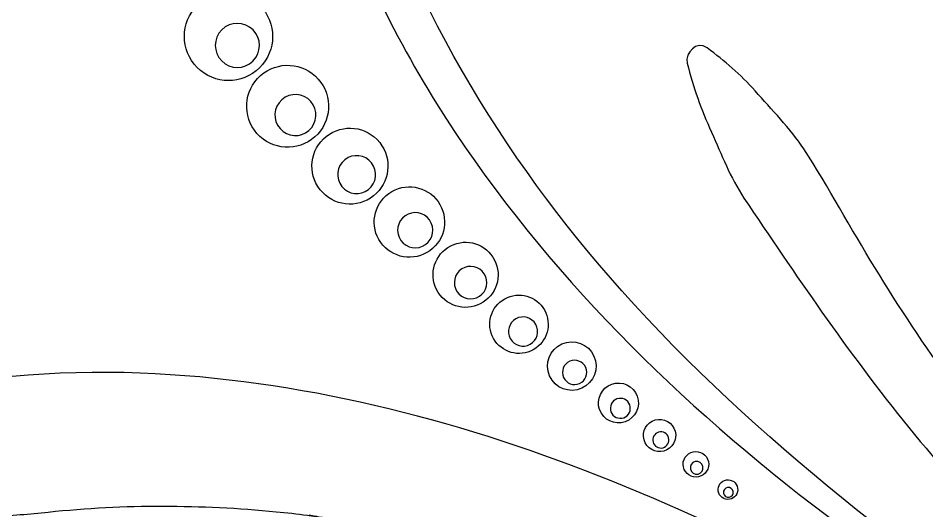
# Model space of a CAD drawing. Header units: centimetres. Extents: x -31 to 29.5, y -18.9 to 20.7.
# Drawn here: x 7.443 to 8.975, y -0.357 to 0.473 of the extents above; entities that cross this region are included whole.
import ezdxf

# ---------------------------------------------------------------- set-up
doc = ezdxf.new("R2010")
doc.units = ezdxf.units.CM
doc.header["$MEASUREMENT"] = 0
doc.layers.add('layer 1', color=7, linetype='Continuous')

msp = doc.modelspace()

# ---------------------------------------------------------------- linework, layer by layer
at = {"layer": 'layer 1', "color": 1, "lineweight": 9}
msp.add_open_spline([(-30.26199, 20.36777), (-30.26199, 20.36777), (12.02372, 20.36777), (12.02372, 20.36777), (12.02372, 20.36777), (12.19558, 20.36777), (12.33619, 20.22717), (12.33619, 20.05532), (12.33619, 20.05532), (12.33619, 20.05532), (12.33619, -2.51093), (12.33619, -2.51093), (12.33619, -2.51093), (12.33619, -2.68281), (12.19558, -2.82339), (12.02372, -2.82339), (12.02372, -2.82339), (12.02372, -2.82339), (-30.26199, -2.82339), (-30.26199, -2.82339), (-30.26199, -2.82339), (-30.43385, -2.82339), (-30.57445, -2.68281), (-30.57445, -2.51093), (-30.57445, -2.51093), (-30.57445, -2.51093), (-30.57445, 20.05532), (-30.57445, 20.05532), (-30.57445, 20.05532), (-30.57445, 20.22717), (-30.43385, 20.36777), (-30.26199, 20.36777)], degree=3, knots=[0, 0, 0, 0, 0.1111111, 0.1111111, 0.1111111, 0.1111111, 0.2222222, 0.2222222, 0.2222222, 0.2222222, 0.3333333, 0.3333333, 0.3333333, 0.3333333, 0.4444444, 0.4444444, 0.4444444, 0.4444444, 0.5555556, 0.5555556, 0.5555556, 0.5555556, 0.6666667, 0.6666667, 0.6666667, 0.6666667, 0.7777778, 0.7777778, 0.7777778, 0.7777778, 1, 1, 1, 1], dxfattribs=at)
at = {"layer": 'layer 1', "color": 250}
for points, knots in [([(9.67466, -0.9614), (9.53927, -0.84909), (9.3871, -0.75524), (9.23958, -0.65999), (9.23958, -0.65999), (9.09253, -0.56504), (8.94531, -0.47019), (8.80555, -0.36464), (8.80555, -0.36464), (8.55921, -0.1786), (8.3318, 0.04438), (8.1638, 0.30461), (8.1638, 0.30461), (8.08034, 0.43399), (8.01229, 0.57488), (7.95903, 0.72448), (7.95903, 0.72448), (7.91116, 0.85894), (7.87826, 0.99711), (7.87875, 1.14586), (7.87875, 1.14586), (7.87922, 1.28222), (7.90885, 1.42299), (7.98581, 1.55072), (7.98581, 1.55072), (8.05519, 1.66579), (8.17791, 1.77344), (8.33454, 1.82532), (8.33454, 1.82532), (8.45854, 1.86628), (8.61825, 1.87316), (8.76911, 1.80948), (8.76911, 1.80948), (8.89368, 1.75687), (9.02363, 1.6524), (9.07649, 1.47663), (9.07649, 1.47663), (9.09832, 1.40367), (9.10432, 1.31336), (9.07828, 1.22174), (9.07828, 1.22174), (9.05598, 1.14312), (9.0078, 1.06284), (8.94069, 1.00288), (8.94069, 1.00288), (8.89231, 0.95967), (8.83829, 0.92587), (8.77171, 0.90484), (8.77171, 0.90484), (8.72424, 0.88985), (8.66146, 0.87488), (8.57081, 0.90391), (8.57081, 0.90391), (8.48875, 0.93024), (8.34456, 1.04047), (8.34227, 1.21256), (8.34227, 1.21256), (8.34125, 1.28977), (8.37289, 1.37456), (8.43322, 1.43027), (8.43322, 1.43027), (8.486, 1.47912), (8.55884, 1.50351), (8.62413, 1.49827), (8.62413, 1.49827), (8.68271, 1.49352), (8.74167, 1.46432), (8.77962, 1.4168), (8.77962, 1.4168), (8.80789, 1.38147), (8.82393, 1.33655), (8.82669, 1.29241), (8.82669, 1.29241), (8.82845, 1.26555), (8.824, 1.24022), (8.82473, 1.2169), (8.82473, 1.2169), (8.82509, 1.2077), (8.83347, 1.19617), (8.84234, 1.19647), (8.84234, 1.19647), (8.84516, 1.1968), (8.81523, 1.16248), (8.8105, 1.161), (8.8105, 1.161), (8.79795, 1.15739), (8.77724, 1.15581), (8.77383, 1.16677), (8.77383, 1.16677), (8.76879, 1.18229), (8.78231, 1.2002), (8.78924, 1.2198), (8.78924, 1.2198), (8.80251, 1.25778), (8.80766, 1.30365), (8.79263, 1.34879), (8.79263, 1.34879), (8.77205, 1.41098), (8.7127, 1.46451), (8.64064, 1.47782), (8.64064, 1.47782), (8.48746, 1.50593), (8.35045, 1.32714), (8.36083, 1.1972), (8.36083, 1.1972), (8.37313, 1.0431), (8.49827, 0.96179), (8.5549, 0.94376), (8.5549, 0.94376), (8.62794, 0.92051), (8.69043, 0.92613), (8.74907, 0.94043), (8.74907, 0.94043), (8.83378, 0.96112), (8.91077, 1.01042), (8.96395, 1.07232), (8.96395, 1.07232), (9.0339, 1.15389), (9.05726, 1.24705), (9.05888, 1.32537), (9.05888, 1.32537), (9.06088, 1.41943), (9.03151, 1.50245), (8.99248, 1.56598), (8.99248, 1.56598), (8.88927, 1.73375), (8.71455, 1.7998), (8.57076, 1.80638), (8.57076, 1.80638), (8.39614, 1.81424), (8.24453, 1.7403), (8.1483, 1.64964), (8.1483, 1.64964), (7.89756, 1.41315), (7.92672, 1.08145), (8.00473, 0.81921), (8.00473, 0.81921), (8.099, 0.50272), (8.2573, 0.24179), (8.46039, 0.01388), (8.46039, 0.01388), (8.68819, -0.24158), (8.96092, -0.4432), (9.24044, -0.63787), (9.24044, -0.63787), (9.38902, -0.74134), (9.53335, -0.84838), (9.67507, -0.96099), (9.67507, -0.96099), (9.67536, -0.96122), (9.67494, -0.96164), (9.67466, -0.9614)], [0, 0, 0, 0, 0.025641, 0.025641, 0.025641, 0.025641, 0.0512821, 0.0512821, 0.0512821, 0.0512821, 0.0769231, 0.0769231, 0.0769231, 0.0769231, 0.1025641, 0.1025641, 0.1025641, 0.1025641, 0.1282051, 0.1282051, 0.1282051, 0.1282051, 0.1538462, 0.1538462, 0.1538462, 0.1538462, 0.1794872, 0.1794872, 0.1794872, 0.1794872, 0.2051282, 0.2051282, 0.2051282, 0.2051282, 0.2307692, 0.2307692, 0.2307692, 0.2307692, 0.2564103, 0.2564103, 0.2564103, 0.2564103, 0.2820513, 0.2820513, 0.2820513, 0.2820513, 0.3076923, 0.3076923, 0.3076923, 0.3076923, 0.3333333, 0.3333333, 0.3333333, 0.3333333, 0.3589744, 0.3589744, 0.3589744, 0.3589744, 0.3846154, 0.3846154, 0.3846154, 0.3846154, 0.4102564, 0.4102564, 0.4102564, 0.4102564, 0.4358974, 0.4358974, 0.4358974, 0.4358974, 0.4615385, 0.4615385, 0.4615385, 0.4615385, 0.4871795, 0.4871795, 0.4871795, 0.4871795, 0.5128205, 0.5128205, 0.5128205, 0.5128205, 0.5384615, 0.5384615, 0.5384615, 0.5384615, 0.5641026, 0.5641026, 0.5641026, 0.5641026, 0.5897436, 0.5897436, 0.5897436, 0.5897436, 0.6153846, 0.6153846, 0.6153846, 0.6153846, 0.6410256, 0.6410256, 0.6410256, 0.6410256, 0.6666667, 0.6666667, 0.6666667, 0.6666667, 0.6923077, 0.6923077, 0.6923077, 0.6923077, 0.7179487, 0.7179487, 0.7179487, 0.7179487, 0.7435897, 0.7435897, 0.7435897, 0.7435897, 0.7692308, 0.7692308, 0.7692308, 0.7692308, 0.7948718, 0.7948718, 0.7948718, 0.7948718, 0.8205128, 0.8205128, 0.8205128, 0.8205128, 0.8461538, 0.8461538, 0.8461538, 0.8461538, 0.8717949, 0.8717949, 0.8717949, 0.8717949, 0.8974359, 0.8974359, 0.8974359, 0.8974359, 0.9230769, 0.9230769, 0.9230769, 0.9230769, 0.9487179, 0.9487179, 0.9487179, 0.9487179, 1, 1, 1, 1]), ([(7.85018, 0.4946), (7.82126, 0.52373), (7.77418, 0.52391), (7.74505, 0.49497), (7.74505, 0.49497), (7.71591, 0.46605), (7.71574, 0.41898), (7.74466, 0.38986), (7.74466, 0.38986), (7.77359, 0.36071), (7.82065, 0.36053), (7.84979, 0.38946), (7.84979, 0.38946), (7.87893, 0.41839), (7.87911, 0.46545), (7.85018, 0.4946)], [0, 0, 0, 0, 0.2, 0.2, 0.2, 0.2, 0.4, 0.4, 0.4, 0.4, 0.6, 0.6, 0.6, 0.6, 1, 1, 1, 1]), ([(7.83877, 0.45334), (7.83877, 0.45334), (7.83877, 0.45334), (7.83877, 0.45334), (7.83877, 0.45334), (7.85323, 0.43876), (7.85314, 0.41524), (7.83857, 0.40077), (7.83857, 0.40077), (7.82401, 0.3863), (7.80047, 0.38639), (7.78601, 0.40096), (7.78601, 0.40096), (7.77154, 0.41552), (7.77163, 0.43906), (7.7862, 0.45353), (7.7862, 0.45353), (7.80076, 0.468), (7.8243, 0.4679), (7.83877, 0.45334)], [0, 0, 0, 0, 0.1666667, 0.1666667, 0.1666667, 0.1666667, 0.3333333, 0.3333333, 0.3333333, 0.3333333, 0.5, 0.5, 0.5, 0.5, 0.6666667, 0.6666667, 0.6666667, 0.6666667, 1, 1, 1, 1]), ([(9.86142, -1.01106), (9.58706, -0.83923), (9.34162, -0.61924), (9.10829, -0.39603), (9.10829, -0.39603), (8.9911, -0.28392), (8.89143, -0.15425), (8.79789, -0.02223), (8.79789, -0.02223), (8.753, 0.04114), (8.70972, 0.10564), (8.66634, 0.17004), (8.66634, 0.17004), (8.64319, 0.20441), (8.62861, 0.24321), (8.6117, 0.28095), (8.6117, 0.28095), (8.5943, 0.31974), (8.58076, 0.3559), (8.57068, 0.3972), (8.57068, 0.3972), (8.56637, 0.41487), (8.58707, 0.43571), (8.60422, 0.42299), (8.60422, 0.42299), (8.63439, 0.40062), (8.66028, 0.37869), (8.68515, 0.35044), (8.68515, 0.35044), (8.71293, 0.31889), (8.74417, 0.28788), (8.76719, 0.25264), (8.76719, 0.25264), (8.80951, 0.18787), (8.8462, 0.11894), (8.88681, 0.05303), (8.88681, 0.05303), (8.9692, -0.08065), (9.05903, -0.2084), (9.16206, -0.32706), (9.16206, -0.32706), (9.267, -0.4479), (9.37883, -0.56416), (9.49184, -0.67743), (9.49184, -0.67743), (9.60885, -0.79473), (9.73187, -0.90626), (9.86471, -1.00544), (9.86471, -1.00544), (9.86799, -1.00787), (9.86507, -1.01335), (9.86142, -1.01106)], [0, 0, 0, 0, 0.0714286, 0.0714286, 0.0714286, 0.0714286, 0.1428571, 0.1428571, 0.1428571, 0.1428571, 0.2142857, 0.2142857, 0.2142857, 0.2142857, 0.2857143, 0.2857143, 0.2857143, 0.2857143, 0.3571429, 0.3571429, 0.3571429, 0.3571429, 0.4285714, 0.4285714, 0.4285714, 0.4285714, 0.5, 0.5, 0.5, 0.5, 0.5714286, 0.5714286, 0.5714286, 0.5714286, 0.6428571, 0.6428571, 0.6428571, 0.6428571, 0.7142857, 0.7142857, 0.7142857, 0.7142857, 0.7857143, 0.7857143, 0.7857143, 0.7857143, 0.8571429, 0.8571429, 0.8571429, 0.8571429, 1, 1, 1, 1]), ([(7.94885, 0.37036), (7.92358, 0.3989), (7.87994, 0.40156), (7.8514, 0.3763), (7.8514, 0.3763), (7.82284, 0.35102), (7.82018, 0.30738), (7.84546, 0.27884), (7.84546, 0.27884), (7.87073, 0.25028), (7.91436, 0.24762), (7.94291, 0.2729), (7.94291, 0.2729), (7.97146, 0.29818), (7.97412, 0.34181), (7.94885, 0.37036)], [0, 0, 0, 0, 0.2, 0.2, 0.2, 0.2, 0.4, 0.4, 0.4, 0.4, 0.6, 0.6, 0.6, 0.6, 1, 1, 1, 1]), ([(7.93608, 0.33271), (7.93608, 0.33271), (7.93608, 0.33271), (7.93608, 0.33271), (7.93608, 0.33271), (7.94871, 0.31843), (7.94738, 0.29662), (7.93311, 0.28398), (7.93311, 0.28398), (7.91884, 0.27135), (7.89701, 0.27267), (7.88438, 0.28695), (7.88438, 0.28695), (7.87174, 0.30122), (7.87307, 0.32304), (7.88735, 0.33568), (7.88735, 0.33568), (7.90162, 0.34831), (7.92344, 0.34699), (7.93608, 0.33271)], [0, 0, 0, 0, 0.1666667, 0.1666667, 0.1666667, 0.1666667, 0.3333333, 0.3333333, 0.3333333, 0.3333333, 0.5, 0.5, 0.5, 0.5, 0.6666667, 0.6666667, 0.6666667, 0.6666667, 1, 1, 1, 1]), ([(8.0523, 0.26355), (8.03032, 0.29125), (7.99004, 0.2959), (7.96233, 0.27392), (7.96233, 0.27392), (7.93462, 0.25194), (7.92998, 0.21166), (7.95196, 0.18397), (7.95196, 0.18397), (7.97394, 0.15625), (8.01421, 0.15161), (8.04192, 0.17358), (8.04192, 0.17358), (8.06962, 0.19556), (8.07428, 0.23584), (8.0523, 0.26355)], [0, 0, 0, 0, 0.2, 0.2, 0.2, 0.2, 0.4, 0.4, 0.4, 0.4, 0.6, 0.6, 0.6, 0.6, 1, 1, 1, 1]), ([(8.03858, 0.22932), (8.03858, 0.22932), (8.03858, 0.22932), (8.03858, 0.22932), (8.03858, 0.22932), (8.04957, 0.21546), (8.04725, 0.19533), (8.03339, 0.18434), (8.03339, 0.18434), (8.01954, 0.17335), (7.9994, 0.17567), (7.98841, 0.18953), (7.98841, 0.18953), (7.97743, 0.20338), (7.97975, 0.22352), (7.9936, 0.23451), (7.9936, 0.23451), (8.00745, 0.24549), (8.02759, 0.24317), (8.03858, 0.22932)], [0, 0, 0, 0, 0.1666667, 0.1666667, 0.1666667, 0.1666667, 0.3333333, 0.3333333, 0.3333333, 0.3333333, 0.5, 0.5, 0.5, 0.5, 0.6666667, 0.6666667, 0.6666667, 0.6666667, 1, 1, 1, 1]), ([(8.15067, 0.16403), (8.13166, 0.19069), (8.09462, 0.19688), (8.06795, 0.17786), (8.06795, 0.17786), (8.04129, 0.15885), (8.03509, 0.12181), (8.05411, 0.09515), (8.05411, 0.09515), (8.07313, 0.06848), (8.11017, 0.06228), (8.13683, 0.0813), (8.13683, 0.0813), (8.1635, 0.10032), (8.1697, 0.13737), (8.15067, 0.16403)], [0, 0, 0, 0, 0.2, 0.2, 0.2, 0.2, 0.4, 0.4, 0.4, 0.4, 0.6, 0.6, 0.6, 0.6, 1, 1, 1, 1]), ([(8.13638, 0.133), (8.13638, 0.133), (8.13638, 0.133), (8.13638, 0.133), (8.13638, 0.133), (8.14589, 0.11968), (8.14279, 0.10116), (8.12945, 0.09165), (8.12945, 0.09165), (8.11612, 0.08214), (8.0976, 0.08524), (8.08809, 0.09857), (8.08809, 0.09857), (8.07858, 0.1119), (8.08168, 0.13042), (8.09501, 0.13993), (8.09501, 0.13993), (8.10835, 0.14944), (8.12686, 0.14634), (8.13638, 0.133)], [0, 0, 0, 0, 0.1666667, 0.1666667, 0.1666667, 0.1666667, 0.3333333, 0.3333333, 0.3333333, 0.3333333, 0.5, 0.5, 0.5, 0.5, 0.6666667, 0.6666667, 0.6666667, 0.6666667, 1, 1, 1, 1]), ([(8.24322, 0.0703), (8.22684, 0.09579), (8.1929, 0.10316), (8.16743, 0.08677), (8.16743, 0.08677), (8.14195, 0.0704), (8.13458, 0.03646), (8.15096, 0.01099), (8.15096, 0.01099), (8.16734, -0.01449), (8.20128, -0.02187), (8.22675, -0.00548), (8.22675, -0.00548), (8.25223, 0.0109), (8.2596, 0.04484), (8.24322, 0.0703)], [0, 0, 0, 0, 0.2, 0.2, 0.2, 0.2, 0.4, 0.4, 0.4, 0.4, 0.6, 0.6, 0.6, 0.6, 1, 1, 1, 1]), ([(8.22863, 0.04229), (8.22863, 0.04229), (8.22863, 0.04229), (8.22863, 0.04229), (8.22863, 0.04229), (8.23682, 0.02956), (8.23313, 0.01259), (8.2204, 0.00439), (8.2204, 0.00439), (8.20766, -0.00378), (8.19069, -0.0001), (8.1825, 0.01263), (8.1825, 0.01263), (8.17431, 0.02537), (8.178, 0.04235), (8.19074, 0.05054), (8.19074, 0.05054), (8.20347, 0.05872), (8.22044, 0.05503), (8.22863, 0.04229)], [0, 0, 0, 0, 0.1666667, 0.1666667, 0.1666667, 0.1666667, 0.3333333, 0.3333333, 0.3333333, 0.3333333, 0.5, 0.5, 0.5, 0.5, 0.6666667, 0.6666667, 0.6666667, 0.6666667, 1, 1, 1, 1]), ([(8.33001, -0.01866), (8.31675, 0.00503), (8.28677, 0.0135), (8.26308, 0.00022), (8.26308, 0.00022), (8.23937, -0.01305), (8.23092, -0.04301), (8.24419, -0.06671), (8.24419, -0.06671), (8.25746, -0.09041), (8.28743, -0.09887), (8.31113, -0.0856), (8.31113, -0.0856), (8.33483, -0.07234), (8.34328, -0.04236), (8.33001, -0.01866)], [0, 0, 0, 0, 0.2, 0.2, 0.2, 0.2, 0.4, 0.4, 0.4, 0.4, 0.6, 0.6, 0.6, 0.6, 1, 1, 1, 1]), ([(8.31542, -0.04294), (8.31542, -0.04294), (8.31542, -0.04294), (8.31542, -0.04294), (8.31542, -0.04294), (8.32205, -0.05479), (8.31783, -0.06977), (8.30598, -0.07641), (8.30598, -0.07641), (8.29413, -0.08304), (8.27914, -0.07882), (8.27251, -0.06697), (8.27251, -0.06697), (8.26587, -0.05511), (8.27011, -0.04012), (8.28195, -0.03349), (8.28195, -0.03349), (8.2938, -0.02686), (8.30879, -0.03109), (8.31542, -0.04294)], [0, 0, 0, 0, 0.1666667, 0.1666667, 0.1666667, 0.1666667, 0.3333333, 0.3333333, 0.3333333, 0.3333333, 0.5, 0.5, 0.5, 0.5, 0.6666667, 0.6666667, 0.6666667, 0.6666667, 1, 1, 1, 1]), ([(8.41351, -0.09639), (8.40426, -0.07576), (8.38004, -0.06654), (8.35942, -0.07578), (8.35942, -0.07578), (8.33878, -0.08503), (8.32956, -0.10925), (8.33881, -0.12987), (8.33881, -0.12987), (8.34806, -0.1505), (8.37227, -0.15973), (8.39289, -0.15048), (8.39289, -0.15048), (8.41352, -0.14123), (8.42275, -0.11701), (8.41351, -0.09639)], [0, 0, 0, 0, 0.2, 0.2, 0.2, 0.2, 0.4, 0.4, 0.4, 0.4, 0.6, 0.6, 0.6, 0.6, 1, 1, 1, 1]), ([(8.39961, -0.11543), (8.39961, -0.11543), (8.39961, -0.11543), (8.39961, -0.11543), (8.39961, -0.11543), (8.40424, -0.12575), (8.39962, -0.13786), (8.38931, -0.14248), (8.38931, -0.14248), (8.379, -0.14709), (8.36689, -0.14248), (8.36227, -0.13217), (8.36227, -0.13217), (8.35765, -0.12186), (8.36225, -0.10975), (8.37257, -0.10513), (8.37257, -0.10513), (8.38288, -0.1005), (8.39499, -0.10512), (8.39961, -0.11543)], [0, 0, 0, 0, 0.1666667, 0.1666667, 0.1666667, 0.1666667, 0.3333333, 0.3333333, 0.3333333, 0.3333333, 0.5, 0.5, 0.5, 0.5, 0.6666667, 0.6666667, 0.6666667, 0.6666667, 1, 1, 1, 1]), ([(10.94515, -1.65547), (10.81995, -1.62085), (10.69628, -1.58668), (10.57444, -1.54099), (10.57444, -1.54099), (10.45141, -1.49485), (10.33102, -1.44181), (10.21245, -1.38527), (10.21245, -1.38527), (9.96669, -1.2681), (9.72931, -1.13427), (9.49156, -1.00184), (9.49156, -1.00184), (9.25474, -0.86993), (9.0172, -0.73862), (8.77072, -0.62539), (8.77072, -0.62539), (8.70735, -0.59629), (8.65644, -0.57426), (8.60026, -0.55146), (8.60026, -0.55146), (8.54003, -0.52702), (8.47913, -0.50424), (8.41765, -0.4831), (8.41765, -0.4831), (8.2964, -0.44141), (8.17246, -0.40742), (8.04653, -0.38324), (8.04653, -0.38324), (8.01648, -0.37748), (7.98631, -0.37246), (7.95606, -0.36791), (7.95606, -0.36791), (7.9485, -0.36677), (7.94092, -0.3657), (7.93336, -0.36465), (7.93336, -0.36465), (7.96181, -0.36863), (7.93581, -0.36504), (7.93052, -0.36438), (7.93052, -0.36438), (7.91295, -0.36217), (7.89533, -0.36029), (7.8777, -0.35853), (7.8777, -0.35853), (7.81439, -0.35224), (7.75079, -0.34927), (7.68718, -0.34912), (7.68718, -0.34912), (7.62251, -0.34898), (7.55786, -0.35254), (7.49352, -0.35908), (7.49352, -0.35908), (7.46214, -0.36227), (7.4307, -0.36465), (7.39936, -0.36833), (7.39936, -0.36833), (7.39257, -0.36913), (7.3647, -0.37283), (7.39886, -0.36821), (7.39886, -0.36821), (7.39093, -0.36928), (7.38301, -0.37045), (7.37509, -0.37163), (7.37509, -0.37163), (7.35648, -0.37439), (7.33794, -0.37755), (7.31942, -0.38088), (7.31942, -0.38088), (7.18024, -0.40586), (7.04431, -0.44763), (6.9137, -0.50151), (6.9137, -0.50151), (6.94175, -0.48993), (6.91538, -0.50099), (6.91033, -0.50323), (6.91033, -0.50323), (6.90277, -0.50659), (6.89529, -0.51009), (6.8878, -0.5136), (6.8878, -0.5136), (6.87302, -0.52052), (6.85845, -0.52789), (6.84396, -0.5354), (6.84396, -0.5354), (6.81338, -0.55127), (6.78367, -0.56878), (6.75464, -0.58733), (6.75464, -0.58733), (6.74157, -0.59569), (6.72876, -0.60445), (6.71606, -0.61335), (6.71606, -0.61335), (6.70976, -0.61775), (6.70357, -0.62229), (6.69739, -0.62682), (6.69739, -0.62682), (6.69255, -0.63037), (6.67141, -0.64667), (6.69598, -0.62763), (6.69598, -0.62763), (6.67037, -0.64754), (6.6459, -0.66888), (6.6223, -0.69111), (6.6223, -0.69111), (6.60103, -0.71113), (6.58081, -0.73225), (6.56144, -0.75412), (6.56144, -0.75412), (6.55187, -0.76487), (6.54267, -0.77593), (6.5336, -0.78709), (6.5336, -0.78709), (6.52957, -0.79201), (6.51425, -0.81221), (6.53344, -0.78702), (6.53344, -0.78702), (6.52769, -0.79457), (6.52213, -0.80224), (6.5166, -0.80993), (6.5166, -0.80993), (6.48279, -0.85701), (6.45217, -0.90745), (6.42588, -0.95914), (6.42588, -0.95914), (6.41975, -0.97147), (6.41374, -0.98386), (6.40811, -0.99644), (6.40811, -0.99644), (6.4057, -1.00181), (6.39639, -1.02419), (6.40778, -0.9968), (6.40778, -0.9968), (6.40511, -1.00318), (6.40261, -1.00963), (6.40009, -1.01607), (6.40009, -1.01607), (6.38929, -1.04392), (6.38006, -1.0724), (6.37194, -1.10123), (6.37194, -1.10123), (6.36462, -1.1278), (6.35855, -1.15479), (6.35343, -1.18202), (6.35343, -1.18202), (6.35209, -1.18882), (6.35112, -1.1957), (6.34992, -1.20254), (6.34992, -1.20254), (6.34608, -1.22642), (6.35274, -1.18064), (6.34951, -1.20477), (6.34951, -1.20477), (6.34734, -1.22106), (6.34586, -1.23748), (6.34442, -1.25395), (6.34442, -1.25395), (6.33962, -1.31349), (6.34072, -1.37443), (6.34666, -1.43604), (6.34666, -1.43604), (6.34906, -1.46142), (6.34434, -1.41681), (6.34744, -1.44235), (6.34744, -1.44235), (6.34839, -1.45001), (6.34949, -1.45769), (6.35059, -1.46539), (6.35059, -1.46539), (6.35287, -1.4809), (6.35561, -1.49648), (6.35848, -1.51214), (6.35848, -1.51214), (6.36497, -1.54668), (6.37333, -1.58164), (6.38345, -1.61679), (6.38345, -1.61679), (6.40458, -1.69091), (6.42509, -1.74309), (6.46604, -1.8199), (6.46604, -1.8199), (6.50573, -1.89431), (6.55736, -1.96776), (6.62274, -2.03279), (6.62274, -2.03279), (6.69138, -2.10084), (6.77323, -2.15792), (6.86744, -2.19452), (6.86744, -2.19452), (6.9518, -2.22736), (7.04504, -2.24403), (7.14473, -2.23467), (7.14473, -2.23467), (7.22261, -2.22731), (7.30508, -2.20427), (7.3831, -2.15256), (7.3831, -2.15256), (7.44665, -2.11041), (7.51593, -2.04517), (7.55713, -1.93511), (7.55713, -1.93511), (7.58852, -1.85078), (7.60292, -1.72955), (7.55145, -1.61028), (7.55145, -1.61028), (7.50972, -1.51405), (7.40694, -1.38022), (7.21223, -1.38508), (7.21223, -1.38508), (7.06298, -1.3891), (6.86148, -1.57054), (6.93188, -1.75394), (6.93188, -1.75394), (6.97098, -1.85502), (7.09642, -1.91681), (7.19053, -1.87787), (7.19053, -1.87787), (7.27197, -1.84389), (7.29823, -1.74768), (7.28368, -1.69208), (7.28368, -1.69208), (7.2774, -1.66807), (7.27496, -1.65487), (7.28159, -1.65472), (7.28159, -1.65472), (7.29098, -1.65463), (7.32392, -1.74719), (7.31816, -1.7689), (7.31816, -1.7689), (7.30453, -1.82082), (7.2462, -1.88787), (7.19447, -1.90511), (7.19447, -1.90511), (7.12023, -1.93008), (7.02512, -1.90837), (6.96388, -1.84444), (6.96388, -1.84444), (6.83422, -1.70876), (6.92666, -1.46167), (7.07805, -1.39104), (7.07805, -1.39104), (7.25015, -1.3111), (7.41746, -1.38985), (7.50271, -1.47271), (7.50271, -1.47271), (7.59786, -1.5653), (7.63115, -1.68238), (7.63443, -1.77429), (7.63443, -1.77429), (7.6388, -1.90117), (7.59495, -2.00635), (7.54097, -2.08311), (7.54097, -2.08311), (7.47831, -2.17234), (7.39593, -2.23144), (7.3176, -2.26618), (7.3176, -2.26618), (7.14066, -2.34473), (6.9727, -2.31565), (6.83176, -2.26075), (6.83176, -2.26075), (6.49928, -2.13097), (6.30927, -1.83464), (6.21772, -1.56583), (6.21772, -1.56583), (6.13519, -1.32308), (6.15134, -1.06432), (6.24976, -0.83211), (6.24976, -0.83211), (6.35188, -0.59114), (6.57575, -0.40433), (6.81027, -0.29927), (6.81027, -0.29927), (7.07257, -0.18175), (7.36049, -0.11349), (7.64871, -0.12499), (7.64871, -0.12499), (8.18599, -0.14643), (8.67988, -0.38814), (9.13248, -0.66011), (9.13248, -0.66011), (9.5962, -0.93875), (10.03553, -1.26197), (10.52665, -1.49278), (10.52665, -1.49278), (10.66077, -1.55582), (10.80155, -1.61737), (10.9453, -1.65492), (10.9453, -1.65492), (10.94567, -1.655), (10.94551, -1.65558), (10.94515, -1.65547)], [0, 0, 0, 0, 0.0135135, 0.0135135, 0.0135135, 0.0135135, 0.027027, 0.027027, 0.027027, 0.027027, 0.0405405, 0.0405405, 0.0405405, 0.0405405, 0.0540541, 0.0540541, 0.0540541, 0.0540541, 0.0675676, 0.0675676, 0.0675676, 0.0675676, 0.0810811, 0.0810811, 0.0810811, 0.0810811, 0.0945946, 0.0945946, 0.0945946, 0.0945946, 0.1081081, 0.1081081, 0.1081081, 0.1081081, 0.1216216, 0.1216216, 0.1216216, 0.1216216, 0.1351351, 0.1351351, 0.1351351, 0.1351351, 0.1486486, 0.1486486, 0.1486486, 0.1486486, 0.1621622, 0.1621622, 0.1621622, 0.1621622, 0.1756757, 0.1756757, 0.1756757, 0.1756757, 0.1891892, 0.1891892, 0.1891892, 0.1891892, 0.2027027, 0.2027027, 0.2027027, 0.2027027, 0.2162162, 0.2162162, 0.2162162, 0.2162162, 0.2297297, 0.2297297, 0.2297297, 0.2297297, 0.2432432, 0.2432432, 0.2432432, 0.2432432, 0.2567568, 0.2567568, 0.2567568, 0.2567568, 0.2702703, 0.2702703, 0.2702703, 0.2702703, 0.2837838, 0.2837838, 0.2837838, 0.2837838, 0.2972973, 0.2972973, 0.2972973, 0.2972973, 0.3108108, 0.3108108, 0.3108108, 0.3108108, 0.3243243, 0.3243243, 0.3243243, 0.3243243, 0.3378378, 0.3378378, 0.3378378, 0.3378378, 0.3513514, 0.3513514, 0.3513514, 0.3513514, 0.3648649, 0.3648649, 0.3648649, 0.3648649, 0.3783784, 0.3783784, 0.3783784, 0.3783784, 0.3918919, 0.3918919, 0.3918919, 0.3918919, 0.4054054, 0.4054054, 0.4054054, 0.4054054, 0.4189189, 0.4189189, 0.4189189, 0.4189189, 0.4324324, 0.4324324, 0.4324324, 0.4324324, 0.4459459, 0.4459459, 0.4459459, 0.4459459, 0.4594595, 0.4594595, 0.4594595, 0.4594595, 0.472973, 0.472973, 0.472973, 0.472973, 0.4864865, 0.4864865, 0.4864865, 0.4864865, 0.5, 0.5, 0.5, 0.5, 0.5135135, 0.5135135, 0.5135135, 0.5135135, 0.527027, 0.527027, 0.527027, 0.527027, 0.5405405, 0.5405405, 0.5405405, 0.5405405, 0.5540541, 0.5540541, 0.5540541, 0.5540541, 0.5675676, 0.5675676, 0.5675676, 0.5675676, 0.5810811, 0.5810811, 0.5810811, 0.5810811, 0.5945946, 0.5945946, 0.5945946, 0.5945946, 0.6081081, 0.6081081, 0.6081081, 0.6081081, 0.6216216, 0.6216216, 0.6216216, 0.6216216, 0.6351351, 0.6351351, 0.6351351, 0.6351351, 0.6486486, 0.6486486, 0.6486486, 0.6486486, 0.6621622, 0.6621622, 0.6621622, 0.6621622, 0.6756757, 0.6756757, 0.6756757, 0.6756757, 0.6891892, 0.6891892, 0.6891892, 0.6891892, 0.7027027, 0.7027027, 0.7027027, 0.7027027, 0.7162162, 0.7162162, 0.7162162, 0.7162162, 0.7297297, 0.7297297, 0.7297297, 0.7297297, 0.7432432, 0.7432432, 0.7432432, 0.7432432, 0.7567568, 0.7567568, 0.7567568, 0.7567568, 0.7702703, 0.7702703, 0.7702703, 0.7702703, 0.7837838, 0.7837838, 0.7837838, 0.7837838, 0.7972973, 0.7972973, 0.7972973, 0.7972973, 0.8108108, 0.8108108, 0.8108108, 0.8108108, 0.8243243, 0.8243243, 0.8243243, 0.8243243, 0.8378378, 0.8378378, 0.8378378, 0.8378378, 0.8513514, 0.8513514, 0.8513514, 0.8513514, 0.8648649, 0.8648649, 0.8648649, 0.8648649, 0.8783784, 0.8783784, 0.8783784, 0.8783784, 0.8918919, 0.8918919, 0.8918919, 0.8918919, 0.9054054, 0.9054054, 0.9054054, 0.9054054, 0.9189189, 0.9189189, 0.9189189, 0.9189189, 0.9324324, 0.9324324, 0.9324324, 0.9324324, 0.9459459, 0.9459459, 0.9459459, 0.9459459, 0.9594595, 0.9594595, 0.9594595, 0.9594595, 0.972973, 0.972973, 0.972973, 0.972973, 1, 1, 1, 1]), ([(8.48644, -0.16399), (8.48019, -0.14648), (8.46094, -0.13736), (8.44344, -0.1436), (8.44344, -0.1436), (8.42594, -0.14986), (8.41682, -0.16911), (8.42307, -0.1866), (8.42307, -0.1866), (8.42931, -0.20411), (8.44856, -0.21323), (8.46607, -0.20698), (8.46607, -0.20698), (8.48356, -0.20074), (8.49268, -0.18148), (8.48644, -0.16399)], [0, 0, 0, 0, 0.2, 0.2, 0.2, 0.2, 0.4, 0.4, 0.4, 0.4, 0.6, 0.6, 0.6, 0.6, 1, 1, 1, 1]), ([(8.47383, -0.1787), (8.47383, -0.1787), (8.47383, -0.1787), (8.47383, -0.1787), (8.47383, -0.1787), (8.47695, -0.18744), (8.47239, -0.19707), (8.46364, -0.20019), (8.46364, -0.20019), (8.45489, -0.20332), (8.44526, -0.19876), (8.44214, -0.19), (8.44214, -0.19), (8.43902, -0.18126), (8.44358, -0.17164), (8.45232, -0.1685), (8.45232, -0.1685), (8.46108, -0.16538), (8.47071, -0.16994), (8.47383, -0.1787)], [0, 0, 0, 0, 0.1666667, 0.1666667, 0.1666667, 0.1666667, 0.3333333, 0.3333333, 0.3333333, 0.3333333, 0.5, 0.5, 0.5, 0.5, 0.6666667, 0.6666667, 0.6666667, 0.6666667, 1, 1, 1, 1]), ([(8.55032, -0.22281), (8.54626, -0.20834), (8.53123, -0.19989), (8.51676, -0.20395), (8.51676, -0.20395), (8.50229, -0.20802), (8.49385, -0.22304), (8.49791, -0.23751), (8.49791, -0.23751), (8.50197, -0.25199), (8.51699, -0.26042), (8.53146, -0.25637), (8.53146, -0.25637), (8.54594, -0.25231), (8.55438, -0.23728), (8.55032, -0.22281)], [0, 0, 0, 0, 0.2, 0.2, 0.2, 0.2, 0.4, 0.4, 0.4, 0.4, 0.6, 0.6, 0.6, 0.6, 1, 1, 1, 1]), ([(8.53932, -0.23397), (8.53932, -0.23397), (8.53932, -0.23397), (8.53932, -0.23397), (8.53932, -0.23397), (8.54135, -0.24121), (8.53713, -0.24872), (8.52989, -0.25075), (8.52989, -0.25075), (8.52266, -0.25278), (8.51514, -0.24856), (8.51311, -0.24133), (8.51311, -0.24133), (8.51108, -0.23408), (8.5153, -0.22657), (8.52254, -0.22454), (8.52254, -0.22454), (8.52978, -0.22251), (8.53729, -0.22674), (8.53932, -0.23397)], [0, 0, 0, 0, 0.1666667, 0.1666667, 0.1666667, 0.1666667, 0.3333333, 0.3333333, 0.3333333, 0.3333333, 0.5, 0.5, 0.5, 0.5, 0.6666667, 0.6666667, 0.6666667, 0.6666667, 1, 1, 1, 1]), ([(8.60639, -0.27404), (8.60388, -0.26241), (8.59242, -0.25501), (8.58079, -0.25752), (8.58079, -0.25752), (8.56915, -0.26002), (8.56176, -0.27149), (8.56426, -0.28312), (8.56426, -0.28312), (8.56678, -0.29476), (8.57823, -0.30215), (8.58987, -0.29965), (8.58987, -0.29965), (8.6015, -0.29713), (8.6089, -0.28567), (8.60639, -0.27404)], [0, 0, 0, 0, 0.2, 0.2, 0.2, 0.2, 0.4, 0.4, 0.4, 0.4, 0.6, 0.6, 0.6, 0.6, 1, 1, 1, 1]), ([(8.59715, -0.28232), (8.59715, -0.28232), (8.59715, -0.28232), (8.59715, -0.28232), (8.59715, -0.28232), (8.59841, -0.28815), (8.59471, -0.29387), (8.58889, -0.29512), (8.58889, -0.29512), (8.58308, -0.29638), (8.57735, -0.29268), (8.57609, -0.28686), (8.57609, -0.28686), (8.57484, -0.28105), (8.57854, -0.27531), (8.58436, -0.27406), (8.58436, -0.27406), (8.59017, -0.27282), (8.5959, -0.27651), (8.59715, -0.28232)], [0, 0, 0, 0, 0.1666667, 0.1666667, 0.1666667, 0.1666667, 0.3333333, 0.3333333, 0.3333333, 0.3333333, 0.5, 0.5, 0.5, 0.5, 0.6666667, 0.6666667, 0.6666667, 0.6666667, 1, 1, 1, 1]), ([(8.65568, -0.3187), (8.65424, -0.30968), (8.64576, -0.30354), (8.63674, -0.30497), (8.63674, -0.30497), (8.62772, -0.30642), (8.62158, -0.3149), (8.62301, -0.32392), (8.62301, -0.32392), (8.62445, -0.33294), (8.63294, -0.33908), (8.64196, -0.33764), (8.64196, -0.33764), (8.65098, -0.3362), (8.65712, -0.32773), (8.65568, -0.3187)], [0, 0, 0, 0, 0.2, 0.2, 0.2, 0.2, 0.4, 0.4, 0.4, 0.4, 0.6, 0.6, 0.6, 0.6, 1, 1, 1, 1]), ([(8.64826, -0.32467), (8.64826, -0.32467), (8.64826, -0.32467), (8.64826, -0.32467), (8.64826, -0.32467), (8.64898, -0.32918), (8.64591, -0.33342), (8.6414, -0.33414), (8.6414, -0.33414), (8.63689, -0.33486), (8.63265, -0.33178), (8.63193, -0.32728), (8.63193, -0.32728), (8.63121, -0.32277), (8.63428, -0.31853), (8.63879, -0.31781), (8.63879, -0.31781), (8.6433, -0.31709), (8.64754, -0.32016), (8.64826, -0.32467)], [0, 0, 0, 0, 0.1666667, 0.1666667, 0.1666667, 0.1666667, 0.3333333, 0.3333333, 0.3333333, 0.3333333, 0.5, 0.5, 0.5, 0.5, 0.6666667, 0.6666667, 0.6666667, 0.6666667, 1, 1, 1, 1])]:
    msp.add_open_spline(points, degree=3, knots=knots, dxfattribs=at)

doc.saveas('drawing.dxf')
